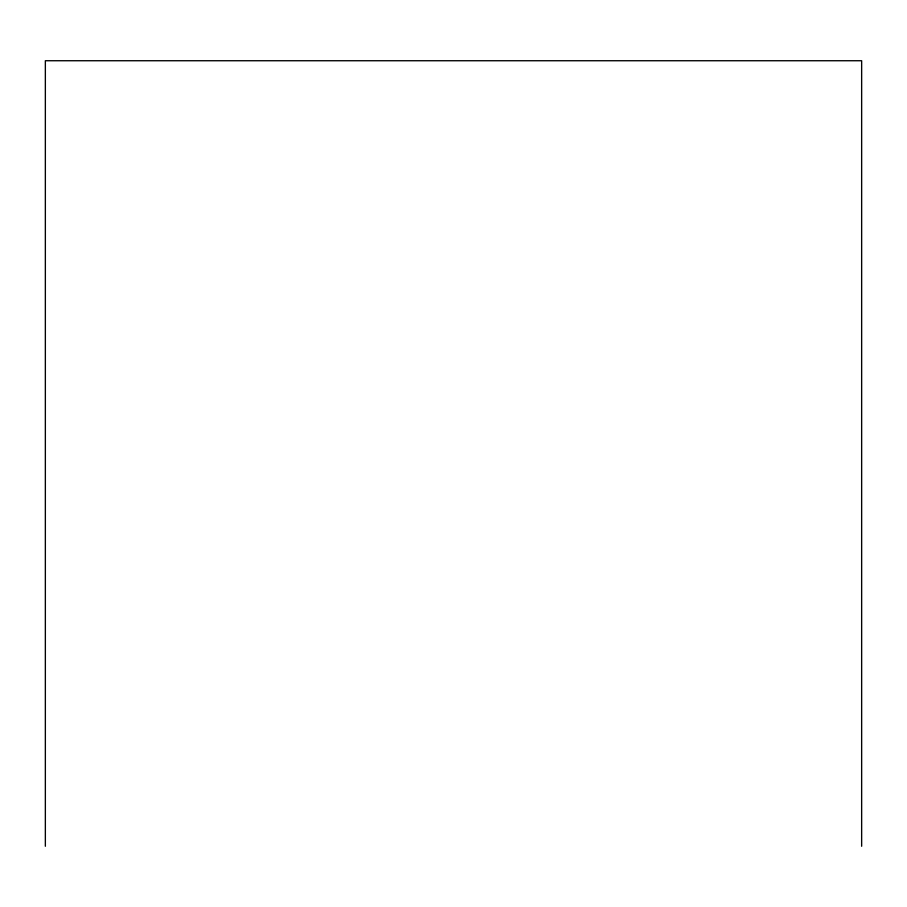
<?xml version="1.0" encoding="UTF-8"?>
<svg xmlns="http://www.w3.org/2000/svg" width="907" height="907" viewBox="0 0 907 907"><rect width="100%" height="100%" fill="white"/><g stroke="black" fill="none" stroke-linecap="round" stroke-linejoin="round"><path stroke-width="1.36" d="M861.65 846.265L861.65 60.735L45.35 60.735L45.35 846.265"/></g></svg>
